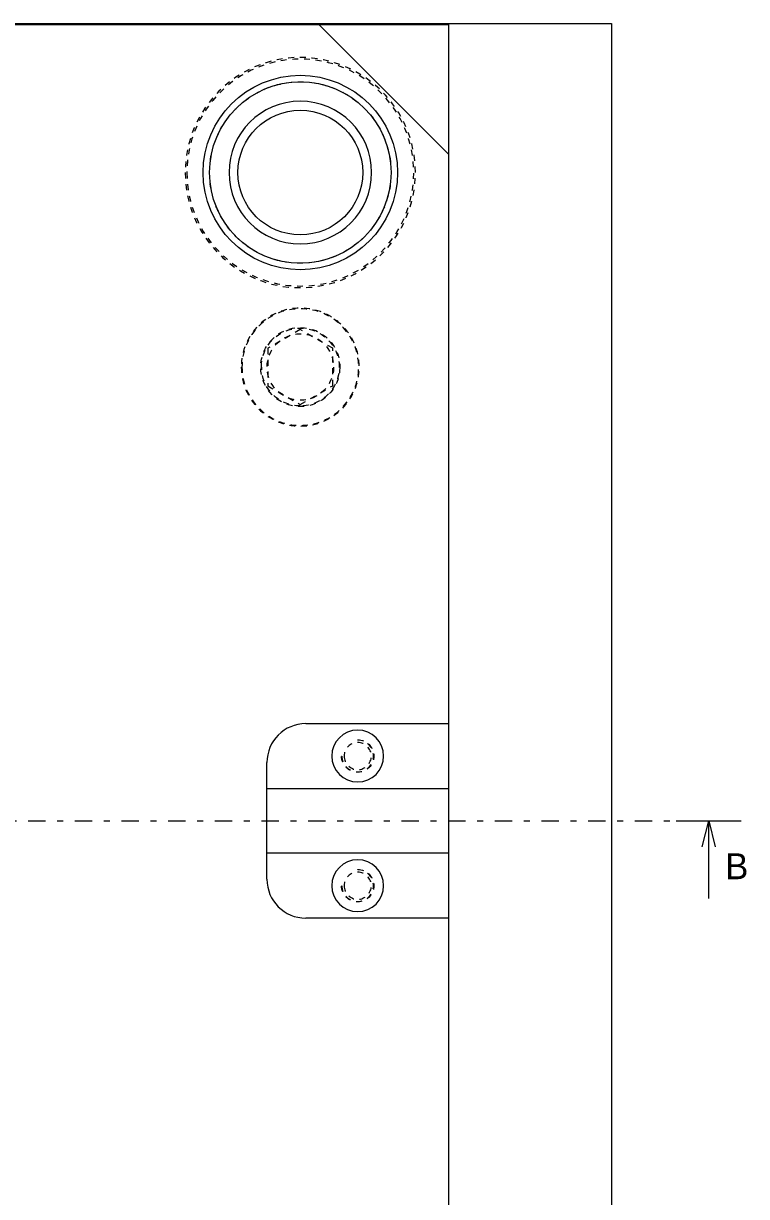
# Model space of a CAD drawing. Header units: millimetres. Extents: x 0 to 1189, y 0 to 841.
# Drawn here: x 298.3 to 409.8, y 178.1 to 359 of the extents above; entities that cross this region are included whole.
import ezdxf

# ---------------------------------------------------------------- set-up
doc = ezdxf.new("R2010")
doc.units = ezdxf.units.MM
for name, pattern in [('_..__..__..__.._', [1.8, 0.9, -0.9]), ('______....__....', [7.2, 2.7, -1.8, 0.9, -1.8]), ('________________', [0])]:
    doc.linetypes.add(name, pattern=pattern)

# ---------------------------------------------------------------- blocks, each defined once
blk = doc.blocks.new('D_FRAME_VIEW@1506')
at = {"color": 253, "linetype": '________________', "lineweight": 9, "true_color": 0xbeb69e}
for p, q in [((93, 359), (389, 359)), ((256, 358.85), (343.85, 358.85)), ((363.85, 338.85), (343.85, 358.85)), ((343.85, 358.85), (363.85, 358.85)), ((363.85, 358.85), (363.85, 338.85)), ((389, 359), (389, 113)), ((363.85, 338.85), (363.85, 251)), ((341.85, 251), (363.85, 251)), ((363.85, 251), (363.85, 241)), ((335.85, 241), (335.85, 245)), ((335.85, 241), (363.85, 241)), ((335.85, 231), (335.85, 241)), ((363.85, 241), (363.85, 231)), ((363.85, 231), (335.85, 231)), ((335.85, 227), (335.85, 231)), ((363.85, 231), (363.85, 221)), ((363.85, 221), (341.85, 221)), ((363.85, 221), (363.85, 133.15))]:
    blk.add_line(p, q, dxfattribs=at)
at = {"color": 253, "linetype": '_..__..__..__.._', "lineweight": 9, "true_color": 0xbeb69e}
for p, q in [((341, 311.77), (336, 308.89)), ((346, 308.89), (341, 311.77)), ((336, 308.89), (336, 303.11)), ((346, 303.11), (346, 308.89)), ((335, 306), (335.01, 305.59)), ((336, 303.11), (341, 300.23)), ((341, 300.23), (346, 303.11)), ((349.85, 248.45), (349.85, 248.5)), ((347.35, 246), (347.4, 246)), ((349.85, 228.45), (349.85, 228.5)), ((347.35, 226), (347.4, 226))]:
    blk.add_line(p, q, dxfattribs=at)
at = {"color": 253, "linetype": '_..__..__..__.._', "lineweight": 9, "true_color": 0xbeb69e, "extrusion": (0, 0, -1)}
for centre, radius in [((-341, 336), 17.75), ((-341, 336), 17.5), ((-341, 306), 9.1), ((-341, 306), 9), ((-349.85, 246), 2.1), ((-349.85, 246), 2.1), ((-349.85, 226), 2.1), ((-349.85, 226), 2.1)]:
    blk.add_circle(centre, radius, dxfattribs=at)
at = {"color": 253, "linetype": '________________', "lineweight": 9, "true_color": 0xbeb69e}
for radius in [15, 14, 9.62]:
    blk.add_circle((341, 336), radius, dxfattribs=at)
at = {"color": 253, "linetype": '________________', "lineweight": 9, "true_color": 0xbeb69e, "extrusion": (0, 0, -1)}
for centre, radius in [((-341, 336), 11), ((-349.85, 246), 4), ((-349.85, 226), 4)]:
    blk.add_circle(centre, radius, dxfattribs=at)
at = {"color": 253, "linetype": '_..__..__..__.._', "lineweight": 9, "true_color": 0xbeb69e}
for radius in [6.1, 5.13]:
    blk.add_circle((341, 306), radius, dxfattribs=at)
at = {"color": 253, "linetype": '_..__..__..__.._', "lineweight": 9, "true_color": 0xbeb69e, "extrusion": (0, 0, -1)}
for centre, radius, start, end in [((-341, 336), 14, 0, 180), ((-341, 336), 14, 180, 0), ((-341, 306), 6, 0, 270), ((-341, 306), 6, 270, 0), ((-349.85, 246), 2.5, 90, 0), ((-349.85, 226), 2.5, 90, 0)]:
    blk.add_arc(centre, radius, start, end, dxfattribs=at)
at = {"color": 253, "linetype": '________________', "lineweight": 9, "true_color": 0xbeb69e}
for centre, start, end in [((341.85, 245), 90, 180), ((341.85, 227), 180, 270)]:
    blk.add_arc(centre, 6, start, end, dxfattribs=at)
at = {"color": 253, "linetype": '_..__..__..__.._', "lineweight": 9, "true_color": 0xbeb69e}
for centre in [(349.85, 246), (349.85, 226)]:
    blk.add_arc(centre, 2.45, 180, 90, dxfattribs=at)

msp = doc.modelspace()

# ---------------------------------------------------------------- linework, layer by layer
at = {"color": 1, "linetype": '______....__....', "lineweight": 9, "true_color": 0xff0000}
msp.add_line((83, 236), (399, 236), dxfattribs=at)
at = {"color": 7, "linetype": '________________', "lineweight": 9}
for p, q in [((399, 236), (409, 236)), ((404, 224), (404, 236))]:
    msp.add_line(p, q, dxfattribs=at)
at = {"color": 7, "linetype": '________________', "lineweight": 9, "extrusion": (0, 0, -1)}
msp.add_lwpolyline([(-403, 232), (-404, 236), (-405, 232)], dxfattribs=at)

# ---------------------------------------------------------------- block references
at = {"color": 7, "linetype": '________________', "lineweight": 20}
msp.add_blockref('D_FRAME_VIEW@1506', (0, 0), dxfattribs=at)

# ---------------------------------------------------------------- texts
at = {"color": 7, "insert": (406.55, 231), "char_height": 4, "attachment_point": 1}
msp.add_mtext('{\\fIsonormD;B}', dxfattribs=at)

doc.saveas('drawing.dxf')
